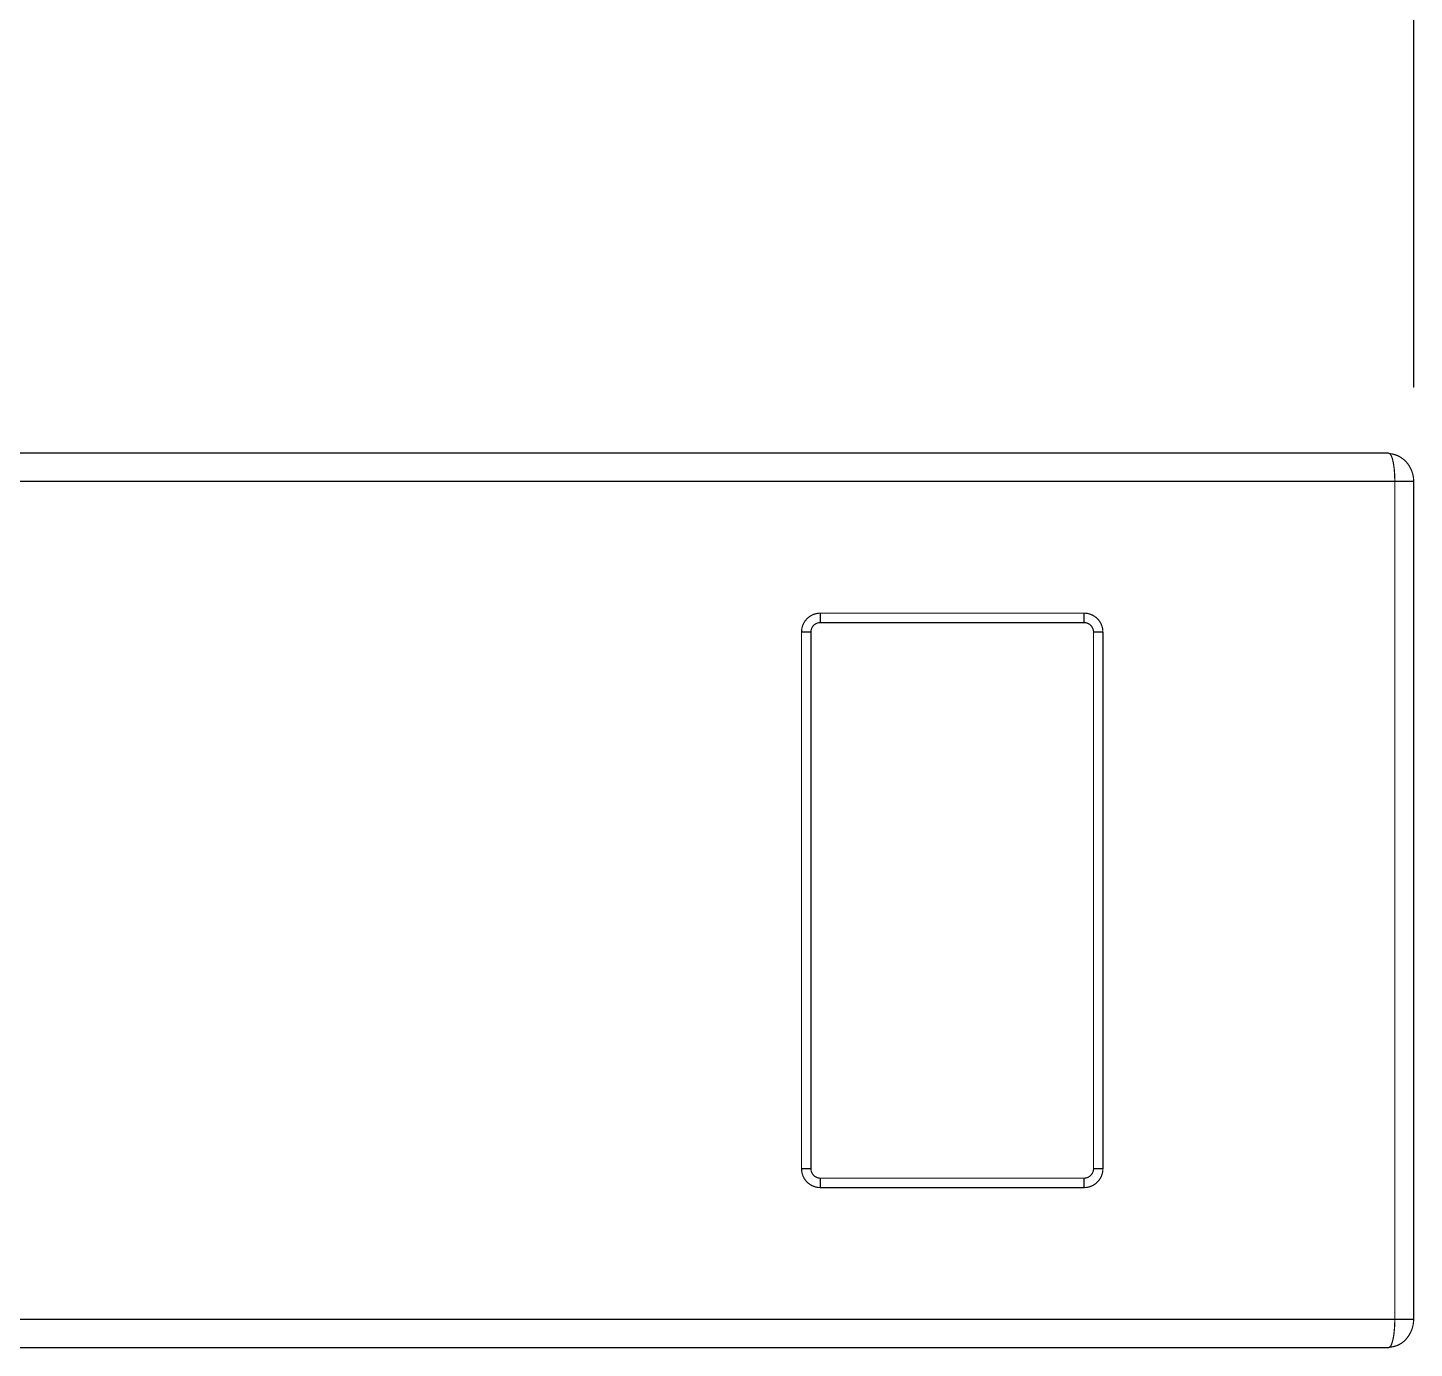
# Model space of a CAD drawing. Header units: inches. Extents: x 0 to 35.2, y -0.7 to 15.9.
# Drawn here: x 31.971 to 32.551, y 5.149 to 5.701 of the extents above; entities that cross this region are included whole.
import ezdxf

# ---------------------------------------------------------------- set-up
doc = ezdxf.new("R2010")
doc.units = ezdxf.units.IN
doc.header["$MEASUREMENT"] = 0
doc.layers.add('Board Outline', color=216, linetype='Continuous')
doc.layers.add('Dimensions', color=6, linetype='Continuous')

msp = doc.modelspace()

# ---------------------------------------------------------------- linework, layer by layer
at = {"layer": 'Board Outline'}
msp.add_lwpolyline([(32.5505, 5.55073, 0.0005, 0.0005, 0), (32.5505, 6.33371, 0.0005, 0.0005, 0)], format="xyseb", dxfattribs=at)
msp.add_lwpolyline([(32.55038, 5.55073, 0.00025, 0.00025, 1), (32.55062, 5.55073, 0.00025, 0.00025, 1)], format="xyseb", close=True, dxfattribs=at)
at = {"layer": 'Dimensions'}
for points in [[(31.32654, 5.52317, 0.0005, 0.0005, 0), (32.54, 5.52317, 0.0005, 0.0005, 0)], [(32.54, 5.52317, 0.0005, 0.0005, 0), (32.54051, 5.52289, 0.0005, 0.0005, 0)], [(32.54051, 5.52294, 0.0005, 0.0005, -0.070262), (32.54363, 5.52216, 0.0005, 0.0005, 0)], [(32.54051, 5.52289, 0.0005, 0.0005, -0.139143), (32.54177, 5.52007, 0.0005, 0.0005, 0)], [(32.54177, 5.52007, 0.0005, 0.0005, -0.026307), (32.54223, 5.51758, 0.0005, 0.0005, 0)], [(32.54363, 5.52216, 0.0005, 0.0005, -0.152141), (32.54864, 5.5178, 0.0005, 0.0005, 0)], [(32.54223, 5.51758, 0.0005, 0.0005, -0.02149), (32.54251, 5.51461, 0.0005, 0.0005, 0)], [(32.54251, 5.51461, 0.0005, 0.0005, -0.007445), (32.54263, 5.51136, 0.0005, 0.0005, 0)], [(32.54864, 5.5178, 0.0005, 0.0005, -0.14257), (32.5505, 5.51136, 0.0005, 0.0005, 0)], [(31.32654, 5.51136, 0.0005, 0.0005, 0), (32.54263, 5.51136, 0.0005, 0.0005, 0)], [(32.54263, 5.16097, 0.0005, 0.0005, 0), (32.54263, 5.51136, 0.0005, 0.0005, 0)], [(32.54263, 5.51136, 0.0005, 0.0005, 0), (32.55046, 5.51136, 0.0005, 0.0005, 0)], [(32.5505, 5.16097, 0.0005, 0.0005, 0), (32.5505, 5.51136, 0.0005, 0.0005, 0)], [(32.29459, 5.44837, 0.0005, 0.0005, -0.414214), (32.30247, 5.45624, 0.0005, 0.0005, 0)], [(32.30247, 5.45624, 0.0005, 0.0005, 0), (32.4127, 5.45624, 0.0005, 0.0005, 0)], [(32.30247, 5.4523, 0.0005, 0.0005, 0), (32.30247, 5.45624, 0.0005, 0.0005, 0)], [(32.4127, 5.4523, 0.0005, 0.0005, 0), (32.4127, 5.45624, 0.0005, 0.0005, 0)], [(32.4127, 5.45624, 0.0005, 0.0005, -0.414214), (32.42058, 5.44837, 0.0005, 0.0005, 0)], [(32.29853, 5.44837, 0.0005, 0.0005, -0.414214), (32.30247, 5.4523, 0.0005, 0.0005, 0)], [(32.30247, 5.4523, 0.0005, 0.0005, 0), (32.4127, 5.4523, 0.0005, 0.0005, 0)], [(32.4127, 5.4523, 0.0005, 0.0005, -0.414214), (32.41664, 5.44837, 0.0005, 0.0005, 0)], [(32.29459, 5.22396, 0.0005, 0.0005, 0), (32.29459, 5.44837, 0.0005, 0.0005, 0)], [(32.29459, 5.44837, 0.0005, 0.0005, 0), (32.29853, 5.44837, 0.0005, 0.0005, 0)], [(32.29853, 5.22396, 0.0005, 0.0005, 0), (32.29853, 5.44837, 0.0005, 0.0005, 0)], [(32.41664, 5.44837, 0.0005, 0.0005, 0), (32.42058, 5.44837, 0.0005, 0.0005, 0)], [(32.41664, 5.22396, 0.0005, 0.0005, 0), (32.41664, 5.44837, 0.0005, 0.0005, 0)], [(32.42058, 5.22396, 0.0005, 0.0005, 0), (32.42058, 5.44837, 0.0005, 0.0005, 0)], [(32.29459, 5.22396, 0.0005, 0.0005, 0), (32.29853, 5.22396, 0.0005, 0.0005, 0)], [(32.30247, 5.21608, 0.0005, 0.0005, -0.414214), (32.29459, 5.22396, 0.0005, 0.0005, 0)], [(32.30247, 5.22002, 0.0005, 0.0005, -0.414214), (32.29853, 5.22396, 0.0005, 0.0005, 0)], [(32.42058, 5.22396, 0.0005, 0.0005, -0.414214), (32.4127, 5.21608, 0.0005, 0.0005, 0)], [(32.41664, 5.22396, 0.0005, 0.0005, -0.414214), (32.4127, 5.22002, 0.0005, 0.0005, 0)], [(32.41664, 5.22396, 0.0005, 0.0005, 0), (32.42058, 5.22396, 0.0005, 0.0005, 0)], [(32.30247, 5.22002, 0.0005, 0.0005, 0), (32.4127, 5.22002, 0.0005, 0.0005, 0)], [(32.30247, 5.21608, 0.0005, 0.0005, 0), (32.30247, 5.22002, 0.0005, 0.0005, 0)], [(32.4127, 5.21608, 0.0005, 0.0005, 0), (32.4127, 5.22002, 0.0005, 0.0005, 0)], [(32.30247, 5.21608, 0.0005, 0.0005, 0), (32.4127, 5.21608, 0.0005, 0.0005, 0)], [(31.32654, 5.16097, 0.0005, 0.0005, 0), (32.54263, 5.16097, 0.0005, 0.0005, 0)], [(32.54263, 5.16097, 0.0005, 0.0005, -0.030002), (32.54223, 5.15474, 0.0005, 0.0005, 0)], [(32.54263, 5.16097, 0.0005, 0.0005, 0), (32.55046, 5.16097, 0.0005, 0.0005, 0)], [(32.5505, 5.16097, 0.0005, 0.0005, -0.203773), (32.54655, 5.15194, 0.0005, 0.0005, 0)], [(32.54223, 5.15474, 0.0005, 0.0005, -0.026304), (32.54177, 5.15226, 0.0005, 0.0005, 0)], [(31.32654, 5.14915, 0.0005, 0.0005, 0), (32.54, 5.14915, 0.0005, 0.0005, 0)], [(32.54, 5.14915, 0.0005, 0.0005, 0), (32.54051, 5.14944, 0.0005, 0.0005, 0)], [(32.54655, 5.15194, 0.0005, 0.0005, -0.174786), (32.54051, 5.14939, 0.0005, 0.0005, 0)], [(32.54117, 5.15043, 0.0005, 0.0005, -0.177676), (32.54051, 5.14944, 0.0005, 0.0005, 0)], [(32.54177, 5.15226, 0.0005, 0.0005, -0.038077), (32.54117, 5.15043, 0.0005, 0.0005, 0)]]:
    msp.add_lwpolyline(points, format="xyseb", dxfattribs=at)
for points in [[(32.53988, 5.52317, 0.00025, 0.00025, 1), (32.54013, 5.52317, 0.00025, 0.00025, 1)], [(32.53988, 5.52317, 0.00025, 0.00025, 1), (32.54013, 5.52317, 0.00025, 0.00025, 1)], [(32.54039, 5.52294, 0.00025, 0.00025, 1), (32.54064, 5.52294, 0.00025, 0.00025, 1)], [(32.54038, 5.52289, 0.00025, 0.00025, 1), (32.54063, 5.52289, 0.00025, 0.00025, 1)], [(32.54038, 5.52289, 0.00025, 0.00025, 1), (32.54063, 5.52289, 0.00025, 0.00025, 1)], [(32.54165, 5.52007, 0.00025, 0.00025, 1), (32.5419, 5.52007, 0.00025, 0.00025, 1)], [(32.54165, 5.52007, 0.00025, 0.00025, 1), (32.5419, 5.52007, 0.00025, 0.00025, 1)], [(32.5435, 5.52216, 0.00025, 0.00025, 1), (32.54375, 5.52216, 0.00025, 0.00025, 1)], [(32.5435, 5.52216, 0.00025, 0.00025, 1), (32.54375, 5.52216, 0.00025, 0.00025, 1)], [(32.54211, 5.51758, 0.00025, 0.00025, 1), (32.54236, 5.51758, 0.00025, 0.00025, 1)], [(32.54211, 5.51758, 0.00025, 0.00025, 1), (32.54236, 5.51758, 0.00025, 0.00025, 1)], [(32.54239, 5.51461, 0.00025, 0.00025, 1), (32.54264, 5.51461, 0.00025, 0.00025, 1)], [(32.54239, 5.51461, 0.00025, 0.00025, 1), (32.54264, 5.51461, 0.00025, 0.00025, 1)], [(32.54851, 5.5178, 0.00025, 0.00025, 1), (32.54876, 5.5178, 0.00025, 0.00025, 1)], [(32.54851, 5.5178, 0.00025, 0.00025, 1), (32.54876, 5.5178, 0.00025, 0.00025, 1)], [(32.5425, 5.51136, 0.00025, 0.00025, 1), (32.54275, 5.51136, 0.00025, 0.00025, 1)], [(32.5425, 5.51136, 0.00025, 0.00025, 1), (32.54275, 5.51136, 0.00025, 0.00025, 1)], [(32.5425, 5.51136, 0.00025, 0.00025, 1), (32.54275, 5.51136, 0.00025, 0.00025, 1)], [(32.5425, 5.51136, 0.00025, 0.00025, 1), (32.54275, 5.51136, 0.00025, 0.00025, 1)], [(32.55033, 5.51136, 0.00025, 0.00025, 1), (32.55058, 5.51136, 0.00025, 0.00025, 1)], [(32.55038, 5.51136, 0.00025, 0.00025, 1), (32.55062, 5.51136, 0.00025, 0.00025, 1)], [(32.55037, 5.51136, 0.00025, 0.00025, 1), (32.55062, 5.51136, 0.00025, 0.00025, 1)], [(32.30234, 5.45624, 0.00025, 0.00025, 1), (32.30259, 5.45624, 0.00025, 0.00025, 1)], [(32.30234, 5.45624, 0.00025, 0.00025, 1), (32.30259, 5.45624, 0.00025, 0.00025, 1)], [(32.30234, 5.45624, 0.00025, 0.00025, 1), (32.30259, 5.45624, 0.00025, 0.00025, 1)], [(32.41258, 5.45624, 0.00025, 0.00025, 1), (32.41283, 5.45624, 0.00025, 0.00025, 1)], [(32.41258, 5.45624, 0.00025, 0.00025, 1), (32.41283, 5.45624, 0.00025, 0.00025, 1)], [(32.41258, 5.45624, 0.00025, 0.00025, 1), (32.41283, 5.45624, 0.00025, 0.00025, 1)], [(32.30234, 5.4523, 0.00025, 0.00025, 1), (32.30259, 5.4523, 0.00025, 0.00025, 1)], [(32.30234, 5.4523, 0.00025, 0.00025, 1), (32.30259, 5.4523, 0.00025, 0.00025, 1)], [(32.30234, 5.4523, 0.00025, 0.00025, 1), (32.30259, 5.4523, 0.00025, 0.00025, 1)], [(32.41258, 5.4523, 0.00025, 0.00025, 1), (32.41283, 5.4523, 0.00025, 0.00025, 1)], [(32.41258, 5.4523, 0.00025, 0.00025, 1), (32.41283, 5.4523, 0.00025, 0.00025, 1)], [(32.41258, 5.4523, 0.00025, 0.00025, 1), (32.41283, 5.4523, 0.00025, 0.00025, 1)], [(32.29447, 5.44837, 0.00025, 0.00025, 1), (32.29472, 5.44837, 0.00025, 0.00025, 1)], [(32.29447, 5.44837, 0.00025, 0.00025, 1), (32.29472, 5.44837, 0.00025, 0.00025, 1)], [(32.29447, 5.44837, 0.00025, 0.00025, 1), (32.29472, 5.44837, 0.00025, 0.00025, 1)], [(32.29841, 5.44837, 0.00025, 0.00025, 1), (32.29866, 5.44837, 0.00025, 0.00025, 1)], [(32.29841, 5.44837, 0.00025, 0.00025, 1), (32.29866, 5.44837, 0.00025, 0.00025, 1)], [(32.29841, 5.44837, 0.00025, 0.00025, 1), (32.29866, 5.44837, 0.00025, 0.00025, 1)], [(32.41652, 5.44837, 0.00025, 0.00025, 1), (32.41677, 5.44837, 0.00025, 0.00025, 1)], [(32.41652, 5.44837, 0.00025, 0.00025, 1), (32.41677, 5.44837, 0.00025, 0.00025, 1)], [(32.41652, 5.44837, 0.00025, 0.00025, 1), (32.41677, 5.44837, 0.00025, 0.00025, 1)], [(32.42045, 5.44837, 0.00025, 0.00025, 1), (32.4207, 5.44837, 0.00025, 0.00025, 1)], [(32.42045, 5.44837, 0.00025, 0.00025, 1), (32.4207, 5.44837, 0.00025, 0.00025, 1)], [(32.42045, 5.44837, 0.00025, 0.00025, 1), (32.4207, 5.44837, 0.00025, 0.00025, 1)], [(32.29447, 5.22396, 0.00025, 0.00025, 1), (32.29472, 5.22396, 0.00025, 0.00025, 1)], [(32.29447, 5.22396, 0.00025, 0.00025, 1), (32.29472, 5.22396, 0.00025, 0.00025, 1)], [(32.29447, 5.22396, 0.00025, 0.00025, 1), (32.29472, 5.22396, 0.00025, 0.00025, 1)], [(32.29841, 5.22396, 0.00025, 0.00025, 1), (32.29866, 5.22396, 0.00025, 0.00025, 1)], [(32.29841, 5.22396, 0.00025, 0.00025, 1), (32.29866, 5.22396, 0.00025, 0.00025, 1)], [(32.29841, 5.22396, 0.00025, 0.00025, 1), (32.29866, 5.22396, 0.00025, 0.00025, 1)], [(32.41652, 5.22396, 0.00025, 0.00025, 1), (32.41677, 5.22396, 0.00025, 0.00025, 1)], [(32.41652, 5.22396, 0.00025, 0.00025, 1), (32.41677, 5.22396, 0.00025, 0.00025, 1)], [(32.41652, 5.22396, 0.00025, 0.00025, 1), (32.41677, 5.22396, 0.00025, 0.00025, 1)], [(32.42045, 5.22396, 0.00025, 0.00025, 1), (32.4207, 5.22396, 0.00025, 0.00025, 1)], [(32.42045, 5.22396, 0.00025, 0.00025, 1), (32.4207, 5.22396, 0.00025, 0.00025, 1)], [(32.42045, 5.22396, 0.00025, 0.00025, 1), (32.4207, 5.22396, 0.00025, 0.00025, 1)], [(32.30234, 5.22002, 0.00025, 0.00025, 1), (32.30259, 5.22002, 0.00025, 0.00025, 1)], [(32.30234, 5.22002, 0.00025, 0.00025, 1), (32.30259, 5.22002, 0.00025, 0.00025, 1)], [(32.30234, 5.22002, 0.00025, 0.00025, 1), (32.30259, 5.22002, 0.00025, 0.00025, 1)], [(32.41258, 5.22002, 0.00025, 0.00025, 1), (32.41283, 5.22002, 0.00025, 0.00025, 1)], [(32.41258, 5.22002, 0.00025, 0.00025, 1), (32.41283, 5.22002, 0.00025, 0.00025, 1)], [(32.41258, 5.22002, 0.00025, 0.00025, 1), (32.41283, 5.22002, 0.00025, 0.00025, 1)], [(32.30234, 5.21608, 0.00025, 0.00025, 1), (32.30259, 5.21608, 0.00025, 0.00025, 1)], [(32.30234, 5.21608, 0.00025, 0.00025, 1), (32.30259, 5.21608, 0.00025, 0.00025, 1)], [(32.30234, 5.21608, 0.00025, 0.00025, 1), (32.30259, 5.21608, 0.00025, 0.00025, 1)], [(32.41258, 5.21608, 0.00025, 0.00025, 1), (32.41283, 5.21608, 0.00025, 0.00025, 1)], [(32.41258, 5.21608, 0.00025, 0.00025, 1), (32.41283, 5.21608, 0.00025, 0.00025, 1)], [(32.41258, 5.21608, 0.00025, 0.00025, 1), (32.41283, 5.21608, 0.00025, 0.00025, 1)], [(32.5425, 5.16097, 0.00025, 0.00025, 1), (32.54275, 5.16097, 0.00025, 0.00025, 1)], [(32.5425, 5.16097, 0.00025, 0.00025, 1), (32.54275, 5.16097, 0.00025, 0.00025, 1)], [(32.5425, 5.16097, 0.00025, 0.00025, 1), (32.54275, 5.16097, 0.00025, 0.00025, 1)], [(32.5425, 5.16097, 0.00025, 0.00025, 1), (32.54275, 5.16097, 0.00025, 0.00025, 1)], [(32.55033, 5.16097, 0.00025, 0.00025, 1), (32.55058, 5.16097, 0.00025, 0.00025, 1)], [(32.55038, 5.16097, 0.00025, 0.00025, 1), (32.55062, 5.16097, 0.00025, 0.00025, 1)], [(32.55037, 5.16097, 0.00025, 0.00025, 1), (32.55062, 5.16097, 0.00025, 0.00025, 1)], [(32.54211, 5.15474, 0.00025, 0.00025, 1), (32.54236, 5.15474, 0.00025, 0.00025, 1)], [(32.54211, 5.15474, 0.00025, 0.00025, 1), (32.54236, 5.15474, 0.00025, 0.00025, 1)], [(32.53988, 5.14915, 0.00025, 0.00025, 1), (32.54013, 5.14915, 0.00025, 0.00025, 1)], [(32.53988, 5.14915, 0.00025, 0.00025, 1), (32.54013, 5.14915, 0.00025, 0.00025, 1)], [(32.54038, 5.14944, 0.00025, 0.00025, 1), (32.54063, 5.14944, 0.00025, 0.00025, 1)], [(32.54038, 5.14944, 0.00025, 0.00025, 1), (32.54063, 5.14944, 0.00025, 0.00025, 1)], [(32.54039, 5.14939, 0.00025, 0.00025, 1), (32.54064, 5.14939, 0.00025, 0.00025, 1)], [(32.54105, 5.15043, 0.00025, 0.00025, 1), (32.5413, 5.15043, 0.00025, 0.00025, 1)], [(32.54105, 5.15043, 0.00025, 0.00025, 1), (32.5413, 5.15043, 0.00025, 0.00025, 1)], [(32.54165, 5.15226, 0.00025, 0.00025, 1), (32.5419, 5.15226, 0.00025, 0.00025, 1)], [(32.54165, 5.15226, 0.00025, 0.00025, 1), (32.5419, 5.15226, 0.00025, 0.00025, 1)], [(32.54642, 5.15194, 0.00025, 0.00025, 1), (32.54667, 5.15194, 0.00025, 0.00025, 1)], [(32.54642, 5.15194, 0.00025, 0.00025, 1), (32.54667, 5.15194, 0.00025, 0.00025, 1)]]:
    msp.add_lwpolyline(points, format="xyseb", close=True, dxfattribs=at)

doc.saveas('drawing.dxf')
